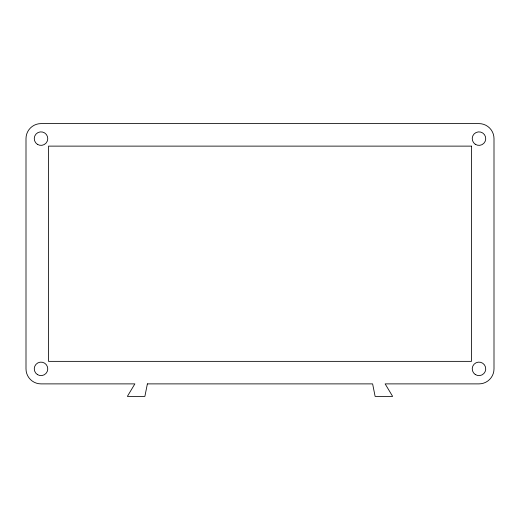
<?xml version="1.0" encoding="UTF-8"?>
<svg xmlns="http://www.w3.org/2000/svg" width="520" height="520" viewBox="0 0 520 520"><rect width="100%" height="100%" fill="white"/><g stroke="black" fill="none" stroke-linecap="round" stroke-linejoin="round"><path stroke-width="0.78" d="M147.381 383.884L144.879 396.396L127.361 396.396L134.869 383.884L41.015 383.884A15.015 15.015 0 0 1 26 368.869L26 138.619A15.015 15.015 0 0 1 41.015 123.604L478.985 123.604A15.015 15.015 0 0 1 494 138.619L494 368.869A15.015 15.015 0 0 1 478.985 383.884L385.132 383.884L392.639 396.396L375.122 396.396L372.619 383.884L147.381 383.884M471.478 146.126L48.523 146.126L48.523 361.361L471.478 361.361L471.478 146.126M475.228 374.485A6.76 6.76 0 0 0 485.726 369.304A6.76 6.76 0 0 0 475.995 362.804A6.76 6.76 0 0 0 475.228 374.485M37.46 374.615A6.76 6.76 0 0 0 47.768 369.07A6.76 6.76 0 0 0 37.817 362.915A6.76 6.76 0 0 0 37.46 374.615M37.421 144.345A6.76 6.76 0 0 0 47.768 138.873A6.76 6.76 0 0 0 37.856 132.645A6.76 6.76 0 0 0 37.421 144.345M475.228 144.242A6.76 6.76 0 0 0 485.726 139.061A6.76 6.76 0 0 0 475.995 132.561A6.76 6.76 0 0 0 475.228 144.242"/></g></svg>
